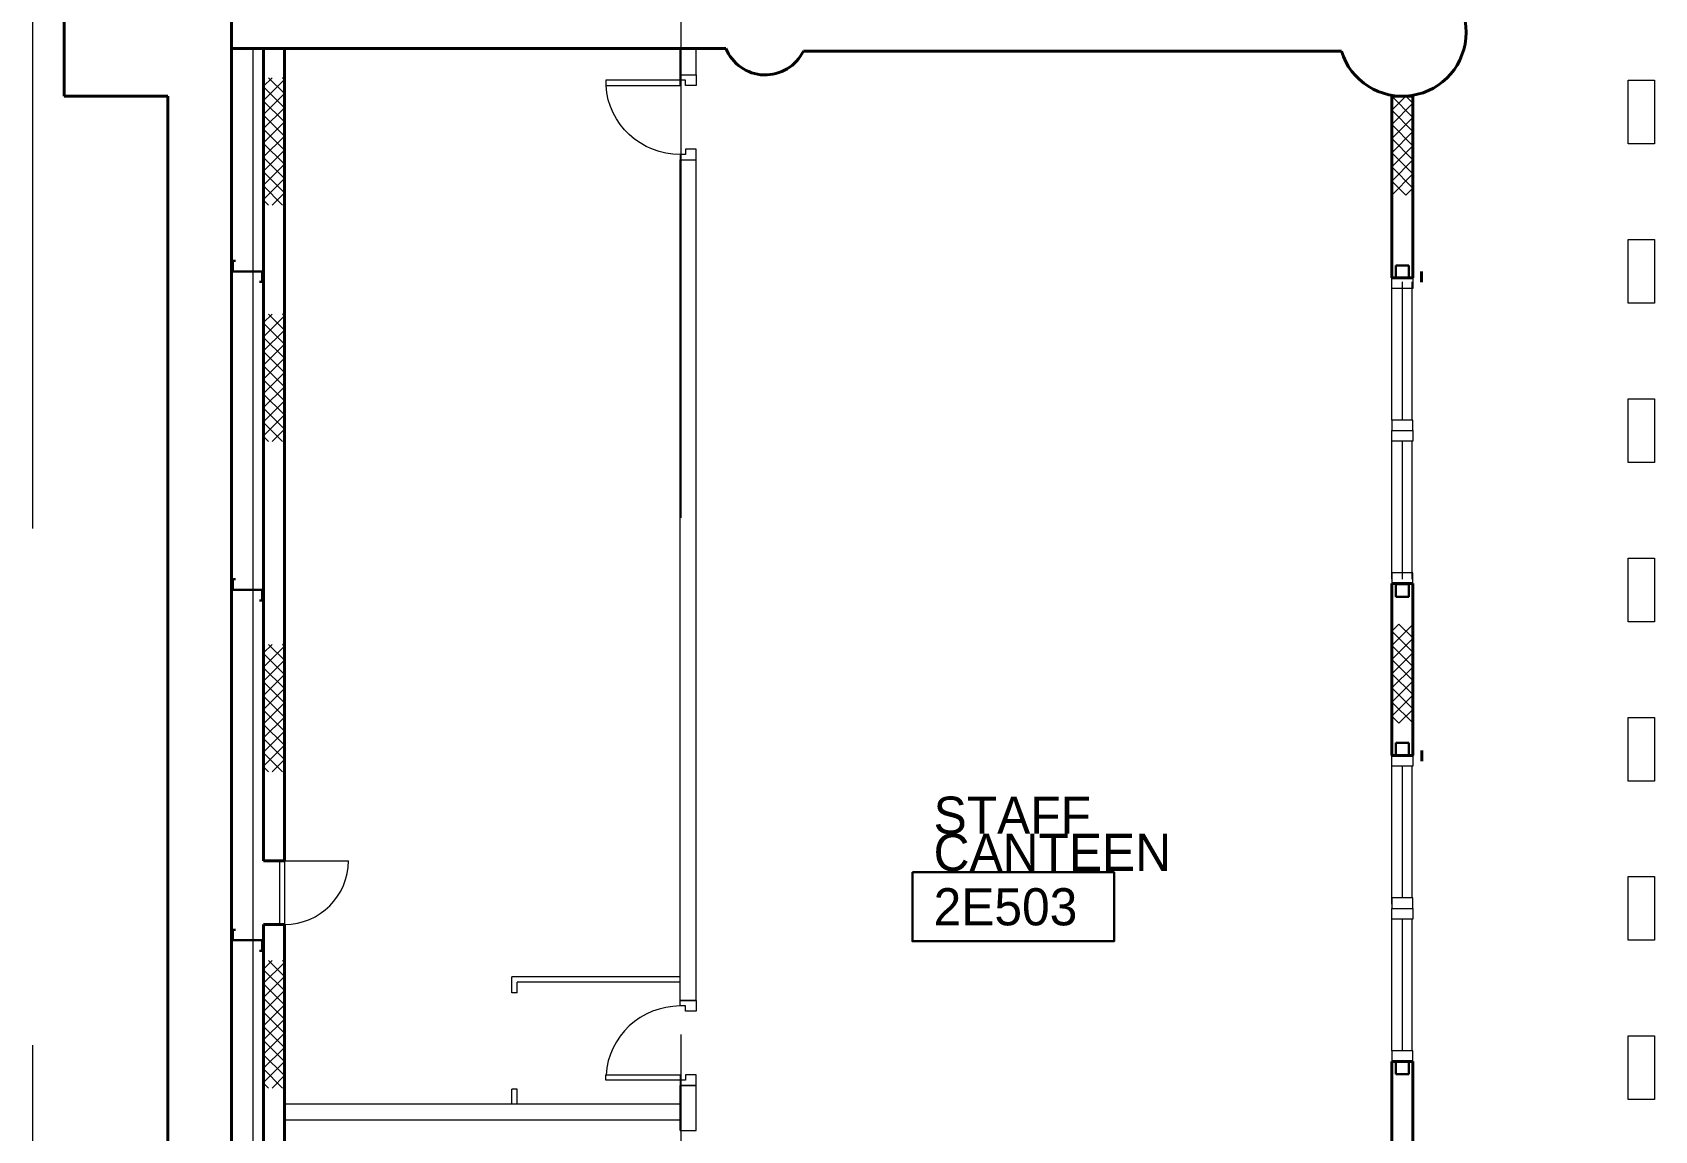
# Model space of a CAD drawing. Header units: metres. Extents: x 1807 to 3745, y 842 to 1968.
# Drawn here: x 3365.1 to 3380.38, y 1585.66 to 1596 of the extents above; entities that cross this region are included whole.
import ezdxf
from ezdxf.enums import TextEntityAlignment as Align

# ---------------------------------------------------------------- set-up
doc = ezdxf.new("R2010")
doc.units = ezdxf.units.M
doc.header["$MEASUREMENT"] = 0
doc.linetypes.add('DGN2', pattern=[9.732586, 4.866293, -4.866293])
doc.linetypes.add('DGN6', pattern=[18.248598, 0, -3.64972, 7.299439, -3.64972, 0, -3.64972])
for name, color, linetype, lineweight in [('Level 1', 7, 'Continuous', 0), ('Level 31', 7, 'Continuous', 0), ('Level 33', 7, 'Continuous', 0), ('TRIRIGA DOOR BOX', 7, 'Continuous', 0)]:
    doc.layers.add(name, color=color, linetype=linetype, lineweight=lineweight)
doc.styles.add('Style-CHAR_FAST_FONT', font='CHAR_FAST_FONT.shx', dxfattribs={"height": 0.2})

msp = doc.modelspace()

# ---------------------------------------------------------------- linework, layer by layer
at = {"layer": 'Level 1', "color": 7, "linetype": 'DGN2', "lineweight": 0}
for p, q in [((3371.21, 1542.766), (3371.21, 1765.49)), ((3367.475, 1588.2), (3368.075, 1588.2))]:
    msp.add_line(p, q, dxfattribs=at)
at = {"layer": 'Level 1', "color": 7, "linetype": 'DGN2', "lineweight": 13}
msp.add_line((3365.1, 1761.65), (3365.1, 1536.741), dxfattribs=at)
at = {"layer": 'Level 1', "color": 7, "linetype": 'Continuous', "lineweight": 40}
for p, q in [((3366.975, 1655.025), (3366.975, 1536.2)), ((3365.4, 1595.4), (3365.4, 1596.6)), ((3366.975, 1595.85), (3366.975, 1596.15)), ((3371.629, 1595.85), (3366.975, 1595.85)), ((3367.275, 1595.85), (3367.475, 1595.85)), ((3367.275, 1595.85), (3367.275, 1588.2)), ((3367.475, 1595.85), (3367.475, 1588.2)), ((3377.426, 1595.825), (3372.36, 1595.825)), ((3365.4, 1595.4), (3366.375, 1595.4)), ((3366.375, 1585), (3366.375, 1595.4)), ((3378.1, 1595.4), (3377.9, 1595.4)), ((3377.9, 1593.69), (3377.9, 1595.4)), ((3378.1, 1593.69), (3378.1, 1595.4)), ((3377.9, 1593.69), (3378.1, 1593.69)), ((3377.9, 1590.81), (3378.1, 1590.81)), ((3377.9, 1589.19), (3377.9, 1590.81)), ((3378.1, 1589.19), (3378.1, 1590.81)), ((3377.9, 1589.19), (3378.1, 1589.19)), ((3367.475, 1588.2), (3367.275, 1588.2)), ((3367.475, 1587.6), (3367.275, 1587.6)), ((3367.275, 1587.6), (3367.275, 1581.65)), ((3367.475, 1587.6), (3367.475, 1581.85)), ((3377.9, 1586.31), (3378.1, 1586.31)), ((3377.9, 1584.6), (3377.9, 1586.31)), ((3378.1, 1584.6), (3378.1, 1586.31))]:
    msp.add_line(p, q, dxfattribs=at)
at = {"layer": 'Level 1', "color": 7, "linetype": 'Continuous', "lineweight": 0}
for p, q in [((3367.175, 1595.85), (3367.175, 1572.2)), ((3371.2, 1595.6), (3371.2, 1595.85)), ((3371.35, 1595.6), (3371.35, 1595.85)), ((3367.273, 1595.491), (3367.356, 1595.574)), ((3367.273, 1595.357), (3367.473, 1595.557)), ((3367.473, 1595.291), (3367.273, 1595.491)), ((3367.473, 1595.424), (3367.323, 1595.574)), ((3367.473, 1595.557), (3367.456, 1595.574)), ((3371.2, 1595.55), (3370.5, 1595.55)), ((3370.5, 1595.55), (3370.5, 1595.5)), ((3370.5, 1595.5), (3371.2, 1595.5)), ((3371.2, 1595.6), (3371.35, 1595.6)), ((3371.2, 1595.6), (3371.35, 1595.6)), ((3371.2, 1595.55), (3371.2, 1595.6)), ((3371.25, 1595.55), (3371.2, 1595.55)), ((3371.2, 1595.5), (3371.2, 1595.55)), ((3371.25, 1595.5), (3371.25, 1595.55)), ((3371.35, 1595.5), (3371.25, 1595.5)), ((3371.35, 1595.6), (3371.35, 1595.5)), ((3380.125, 1595.55), (3380.375, 1595.55)), ((3380.125, 1594.95), (3380.125, 1595.55)), ((3380.375, 1595.55), (3380.375, 1594.95)), ((3367.273, 1595.224), (3367.473, 1595.424)), ((3367.473, 1595.158), (3367.273, 1595.357)), ((3377.9, 1595.4), (3378.1, 1595.2)), ((3378.033, 1595.4), (3377.9, 1595.267)), ((3377.9, 1595.133), (3378.1, 1595.333)), ((3378.1, 1595.333), (3378.033, 1595.4)), ((3367.273, 1595.091), (3367.473, 1595.291)), ((3367.473, 1595.024), (3367.273, 1595.224)), ((3377.9, 1595.267), (3378.1, 1595.067)), ((3378.1, 1595.2), (3377.9, 1595)), ((3367.273, 1594.958), (3367.473, 1595.158)), ((3367.473, 1594.891), (3367.273, 1595.091)), ((3367.273, 1594.824), (3367.473, 1595.024)), ((3378.1, 1594.933), (3377.9, 1595.133)), ((3378.1, 1595.067), (3377.9, 1594.867)), ((3367.473, 1594.758), (3367.273, 1594.958)), ((3367.273, 1594.691), (3367.473, 1594.891)), ((3371.35, 1594.9), (3371.25, 1594.9)), ((3371.25, 1594.9), (3371.25, 1594.85)), ((3371.35, 1594.8), (3371.35, 1594.9)), ((3377.9, 1595), (3378.1, 1594.8)), ((3377.9, 1594.733), (3378.1, 1594.933)), ((3377.9, 1594.867), (3378.1, 1594.667)), ((3380.375, 1594.95), (3380.125, 1594.95)), ((3367.473, 1594.624), (3367.273, 1594.824)), ((3367.273, 1594.558), (3367.473, 1594.758)), ((3371.25, 1594.85), (3371.2, 1594.85)), ((3371.2, 1594.85), (3371.2, 1594.8)), ((3371.2, 1586.882), (3371.2, 1594.8)), ((3371.2, 1594.8), (3371.35, 1594.8)), ((3371.2, 1594.8), (3371.35, 1594.8)), ((3371.35, 1586.882), (3371.35, 1594.8)), ((3378.1, 1594.8), (3377.9, 1594.6)), ((3378.1, 1594.533), (3377.9, 1594.733)), ((3367.473, 1594.491), (3367.273, 1594.691)), ((3367.273, 1594.424), (3367.473, 1594.624)), ((3367.456, 1594.374), (3367.273, 1594.558)), ((3378.1, 1594.667), (3377.9, 1594.467)), ((3377.9, 1594.6), (3378.033, 1594.467)), ((3367.323, 1594.374), (3367.273, 1594.424)), ((3367.356, 1594.374), (3367.473, 1594.491)), ((3378.033, 1594.467), (3378.1, 1594.533)), ((3380.125, 1594.05), (3380.375, 1594.05)), ((3380.125, 1593.45), (3380.125, 1594.05)), ((3380.375, 1594.05), (3380.375, 1593.45)), ((3377.9, 1593.69), (3378.1, 1593.69)), ((3377.9, 1593.59), (3377.9, 1593.69)), ((3377.9, 1592.35), (3377.9, 1593.65)), ((3378.093, 1592.35), (3378.093, 1593.65)), ((3378.1, 1593.69), (3378.1, 1593.59)), ((3378.1, 1593.59), (3377.9, 1593.59)), ((3367.273, 1593.264), (3367.356, 1593.347)), ((3367.473, 1593.197), (3367.323, 1593.347)), ((3367.473, 1593.331), (3367.456, 1593.347)), ((3380.375, 1593.45), (3380.125, 1593.45)), ((3367.273, 1593.131), (3367.473, 1593.331)), ((3367.473, 1593.064), (3367.273, 1593.264)), ((3367.273, 1592.997), (3367.473, 1593.197)), ((3367.473, 1592.931), (3367.273, 1593.131)), ((3367.273, 1592.864), (3367.473, 1593.064)), ((3367.473, 1592.798), (3367.273, 1592.997)), ((3367.273, 1592.731), (3367.473, 1592.931)), ((3367.473, 1592.664), (3367.273, 1592.864)), ((3367.273, 1592.598), (3367.473, 1592.798)), ((3367.473, 1592.531), (3367.273, 1592.731)), ((3367.273, 1592.464), (3367.473, 1592.664)), ((3367.473, 1592.398), (3367.273, 1592.598)), ((3367.273, 1592.331), (3367.473, 1592.531)), ((3367.473, 1592.264), (3367.273, 1592.464)), ((3380.125, 1592.55), (3380.375, 1592.55)), ((3380.125, 1591.95), (3380.125, 1592.55)), ((3380.375, 1592.55), (3380.375, 1591.95)), ((3367.273, 1592.198), (3367.473, 1592.398)), ((3367.456, 1592.148), (3367.273, 1592.331)), ((3378.1, 1592.35), (3377.9, 1592.35)), ((3377.9, 1592.35), (3377.9, 1592.25)), ((3378.1, 1592.25), (3378.1, 1592.35)), ((3367.323, 1592.148), (3367.273, 1592.198)), ((3367.356, 1592.148), (3367.473, 1592.264)), ((3377.9, 1592.25), (3378.1, 1592.25)), ((3377.9, 1592.15), (3377.9, 1592.25)), ((3377.9, 1592.25), (3378.1, 1592.25)), ((3377.9, 1590.85), (3377.9, 1592.15)), ((3378.1, 1592.15), (3377.9, 1592.15)), ((3378.093, 1590.85), (3378.093, 1592.15)), ((3378.1, 1592.25), (3378.1, 1592.15)), ((3380.375, 1591.95), (3380.125, 1591.95)), ((3380.125, 1591.05), (3380.375, 1591.05)), ((3380.125, 1590.45), (3380.125, 1591.05)), ((3380.375, 1591.05), (3380.375, 1590.45)), ((3378.1, 1590.91), (3377.9, 1590.91)), ((3377.9, 1590.91), (3377.9, 1590.81)), ((3378.1, 1590.81), (3378.1, 1590.91)), ((3377.9, 1590.81), (3378.1, 1590.81)), ((3380.375, 1590.45), (3380.125, 1590.45)), ((3377.968, 1590.427), (3377.902, 1590.361)), ((3377.902, 1590.227), (3378.102, 1590.427)), ((3377.902, 1590.361), (3378.102, 1590.161)), ((3377.902, 1590.094), (3378.102, 1590.294)), ((3378.102, 1590.294), (3377.968, 1590.427)), ((3367.273, 1590.153), (3367.356, 1590.237)), ((3367.273, 1590.02), (3367.473, 1590.22)), ((3367.473, 1589.953), (3367.273, 1590.153)), ((3367.473, 1590.087), (3367.323, 1590.237)), ((3367.473, 1590.22), (3367.456, 1590.237)), ((3378.102, 1590.027), (3377.902, 1590.227)), ((3378.102, 1590.161), (3377.902, 1589.961)), ((3367.273, 1589.887), (3367.473, 1590.087)), ((3367.473, 1589.82), (3367.273, 1590.02)), ((3378.102, 1589.894), (3377.902, 1590.094)), ((3377.902, 1589.827), (3378.102, 1590.027)), ((3367.273, 1589.753), (3367.473, 1589.953)), ((3367.473, 1589.687), (3367.273, 1589.887)), ((3377.902, 1589.961), (3378.102, 1589.761)), ((3377.902, 1589.694), (3378.102, 1589.894)), ((3378.102, 1589.627), (3377.902, 1589.827)), ((3367.273, 1589.62), (3367.473, 1589.82)), ((3367.473, 1589.553), (3367.273, 1589.753)), ((3367.273, 1589.487), (3367.473, 1589.687)), ((3378.102, 1589.761), (3377.902, 1589.561)), ((3378.102, 1589.494), (3377.902, 1589.694)), ((3367.473, 1589.42), (3367.273, 1589.62)), ((3367.273, 1589.354), (3367.473, 1589.553)), ((3377.902, 1589.561), (3377.968, 1589.494)), ((3377.968, 1589.494), (3378.102, 1589.627)), ((3380.125, 1589.55), (3380.375, 1589.55)), ((3380.125, 1588.95), (3380.125, 1589.55)), ((3380.375, 1589.55), (3380.375, 1588.95)), ((3367.473, 1589.287), (3367.273, 1589.487)), ((3367.273, 1589.22), (3367.473, 1589.42)), ((3367.473, 1589.154), (3367.273, 1589.354)), ((3367.273, 1589.087), (3367.473, 1589.287)), ((3367.456, 1589.037), (3367.273, 1589.22)), ((3367.323, 1589.037), (3367.273, 1589.087)), ((3367.356, 1589.037), (3367.473, 1589.154)), ((3377.9, 1589.19), (3378.1, 1589.19)), ((3377.9, 1589.09), (3377.9, 1589.19)), ((3377.9, 1587.79), (3377.9, 1589.09)), ((3378.1, 1589.09), (3377.9, 1589.09)), ((3378.093, 1587.85), (3378.093, 1589.09)), ((3378.1, 1589.19), (3378.1, 1589.09)), ((3380.375, 1588.95), (3380.125, 1588.95)), ((3380.125, 1588.05), (3380.375, 1588.05)), ((3380.125, 1587.45), (3380.125, 1588.05)), ((3380.375, 1588.05), (3380.375, 1587.45)), ((3378.1, 1587.85), (3377.9, 1587.85)), ((3377.9, 1587.85), (3377.9, 1587.75)), ((3378.1, 1587.75), (3378.1, 1587.85)), ((3377.9, 1587.75), (3378.1, 1587.75)), ((3377.9, 1587.65), (3377.9, 1587.75)), ((3377.9, 1587.75), (3378.1, 1587.75)), ((3377.9, 1586.41), (3377.9, 1587.71)), ((3378.1, 1587.75), (3378.1, 1587.65)), ((3378.1, 1587.65), (3377.9, 1587.65)), ((3378.093, 1586.41), (3378.093, 1587.65)), ((3380.375, 1587.45), (3380.125, 1587.45)), ((3367.273, 1587.176), (3367.356, 1587.259)), ((3367.273, 1587.042), (3367.473, 1587.242)), ((3367.473, 1587.109), (3367.323, 1587.259)), ((3367.473, 1587.242), (3367.456, 1587.259)), ((3367.473, 1586.976), (3367.273, 1587.176)), ((3367.273, 1586.909), (3367.473, 1587.109)), ((3369.614, 1586.955), (3369.614, 1587.107)), ((3371.2, 1587.107), (3369.614, 1587.107)), ((3367.473, 1586.842), (3367.273, 1587.042)), ((3367.273, 1586.776), (3367.473, 1586.976)), ((3369.664, 1586.955), (3369.614, 1586.955)), ((3369.664, 1586.955), (3369.664, 1587.057)), ((3371.2, 1587.057), (3369.664, 1587.057)), ((3367.473, 1586.709), (3367.273, 1586.909)), ((3367.273, 1586.642), (3367.473, 1586.842)), ((3367.473, 1586.576), (3367.273, 1586.776)), ((3371.35, 1586.882), (3371.2, 1586.882)), ((3371.2, 1586.882), (3371.35, 1586.882)), ((3371.2, 1586.832), (3371.2, 1586.882)), ((3371.25, 1586.832), (3371.2, 1586.832)), ((3371.25, 1586.782), (3371.25, 1586.832)), ((3371.35, 1586.782), (3371.25, 1586.782)), ((3371.35, 1586.882), (3371.35, 1586.782)), ((3367.273, 1586.509), (3367.473, 1586.709)), ((3367.473, 1586.442), (3367.273, 1586.642)), ((3367.273, 1586.376), (3367.473, 1586.576)), ((3367.473, 1586.309), (3367.273, 1586.509)), ((3380.125, 1586.55), (3380.375, 1586.55)), ((3380.125, 1585.95), (3380.125, 1586.55)), ((3380.375, 1586.55), (3380.375, 1585.95)), ((3367.273, 1586.242), (3367.473, 1586.442)), ((3367.473, 1586.176), (3367.273, 1586.376)), ((3367.273, 1586.109), (3367.473, 1586.309)), ((3378.1, 1586.41), (3377.9, 1586.41)), ((3377.9, 1586.41), (3377.9, 1586.31)), ((3377.9, 1586.31), (3378.1, 1586.31)), ((3378.1, 1586.31), (3378.1, 1586.41)), ((3367.456, 1586.059), (3367.273, 1586.242)), ((3367.356, 1586.059), (3367.473, 1586.176)), ((3370.5, 1586.132), (3370.5, 1586.182)), ((3370.5, 1586.182), (3371.2, 1586.182)), ((3371.2, 1586.182), (3371.2, 1586.132)), ((3371.35, 1586.182), (3371.25, 1586.182)), ((3371.25, 1586.182), (3371.25, 1586.132)), ((3371.35, 1586.082), (3371.35, 1586.182)), ((3367.323, 1586.059), (3367.273, 1586.109)), ((3369.614, 1585.907), (3369.614, 1586.048)), ((3369.664, 1586.048), (3369.614, 1586.048)), ((3369.664, 1585.907), (3369.664, 1586.048)), ((3371.2, 1586.132), (3370.5, 1586.132)), ((3371.25, 1586.132), (3371.2, 1586.132)), ((3371.2, 1586.132), (3371.2, 1586.082)), ((3371.2, 1585.658), (3371.2, 1586.082)), ((3371.35, 1586.082), (3371.2, 1586.082)), ((3371.2, 1586.082), (3371.35, 1586.082)), ((3371.35, 1585.658), (3371.35, 1586.082)), ((3371.2, 1585.907), (3367.475, 1585.907)), ((3380.375, 1585.95), (3380.125, 1585.95)), ((3371.2, 1585.757), (3367.475, 1585.757)), ((3371.2, 1585.658), (3371.35, 1585.658))]:
    msp.add_line(p, q, dxfattribs=at)
at = {"layer": 'Level 1', "color": 7, "linetype": 'Continuous', "lineweight": 30}
for p, q in [((3366.988, 1593.85), (3367.012, 1593.85)), ((3366.988, 1593.85), (3366.988, 1593.75)), ((3378.06, 1593.805), (3377.94, 1593.805)), ((3377.94, 1593.805), (3377.94, 1593.685)), ((3378.06, 1593.685), (3378.06, 1593.805)), ((3366.988, 1593.75), (3367.262, 1593.75)), ((3367.262, 1593.65), (3367.238, 1593.65)), ((3367.262, 1593.75), (3367.262, 1593.65)), ((3377.94, 1593.685), (3378.06, 1593.685)), ((3366.988, 1590.85), (3367.012, 1590.85)), ((3366.988, 1590.85), (3366.988, 1590.75)), ((3366.988, 1590.75), (3367.262, 1590.75)), ((3367.262, 1590.75), (3367.262, 1590.65)), ((3378.06, 1590.805), (3377.94, 1590.805)), ((3377.94, 1590.805), (3377.94, 1590.685)), ((3378.06, 1590.685), (3378.06, 1590.805)), ((3367.262, 1590.65), (3367.238, 1590.65)), ((3377.94, 1590.685), (3378.06, 1590.685)), ((3378.06, 1589.31), (3377.94, 1589.31)), ((3377.94, 1589.31), (3377.94, 1589.19)), ((3378.06, 1589.19), (3378.06, 1589.31)), ((3377.94, 1589.19), (3378.06, 1589.19)), ((3366.988, 1587.55), (3367.012, 1587.55)), ((3366.988, 1587.55), (3366.988, 1587.45)), ((3366.988, 1587.45), (3367.262, 1587.45)), ((3367.262, 1587.45), (3367.262, 1587.35)), ((3367.262, 1587.35), (3367.238, 1587.35)), ((3378.06, 1586.31), (3377.94, 1586.31)), ((3377.94, 1586.31), (3377.94, 1586.19)), ((3378.06, 1586.19), (3378.06, 1586.31)), ((3377.94, 1586.19), (3378.06, 1586.19))]:
    msp.add_line(p, q, dxfattribs=at)
at = {"layer": 'Level 1', "color": 7, "linetype": 'Continuous', "lineweight": 13}
for p, q in [((3378, 1592.35), (3378, 1593.65)), ((3378, 1590.85), (3378, 1592.15)), ((3378, 1587.85), (3378, 1589.09)), ((3367.425, 1588.2), (3367.425, 1587.6)), ((3367.475, 1588.2), (3367.475, 1587.6)), ((3378, 1586.41), (3378, 1587.65))]:
    msp.add_line(p, q, dxfattribs=at)
at = {"layer": 'Level 1', "color": 7, "linetype": 'DGN6', "lineweight": 40}
for p, q in [((3378.18, 1593.749), (3378.18, 1590.764)), ((3378.182, 1589.237), (3378.182, 1586.252))]:
    msp.add_line(p, q, dxfattribs=at)
at = {"layer": 'Level 1', "color": 7, "linetype": 'Continuous', "lineweight": 40}
for centre, radius, start, end in [((3378, 1596), 0.6, 196.9578, 163.0422), ((3372, 1596), 0.4, 202.0244, 334.0555)]:
    msp.add_arc(centre, radius, start, end, dxfattribs=at)
at = {"layer": 'Level 1', "color": 7, "linetype": 'DGN2', "lineweight": 0}
msp.add_arc((3367.475, 1588.2), 0.6, 270, 0, dxfattribs=at)
at = {"layer": 'Level 1', "color": 7, "linetype": 'Continuous', "lineweight": 0, "extrusion": (0, 0, -1)}
msp.add_ellipse((3371.2, 1595.543), major_axis=(-0.7, 0), ratio=0.990772, start_param=-1.570796, end_param=-0.062419, dxfattribs=at)
at = {"layer": 'Level 1', "color": 7, "linetype": 'Continuous', "lineweight": 0}
msp.add_ellipse((3371.2, 1586.138), major_axis=(0.7, 0), ratio=0.990772, start_param=1.570796, end_param=3.079174, dxfattribs=at)
at = {"layer": 'TRIRIGA DOOR BOX', "color": 251, "linetype": 'Continuous', "lineweight": 30, "true_color": 0x555555}
msp.add_lwpolyline([(3373.386, 1588.091), (3375.286, 1588.091), (3375.286, 1587.441), (3373.386, 1587.441)], close=True, dxfattribs=at)

# ---------------------------------------------------------------- texts
at = {"layer": 'Level 31', "color": 7, "linetype": 'Continuous', "lineweight": 30, "insert": (3373.586, 1588.451), "char_height": 0.35, "width": 2.54949, "attachment_point": 4, "line_spacing_factor": 0.6, "style": 'Style-CHAR_FAST_FONT'}
msp.add_mtext('STAFF\\PCANTEEN\\P', dxfattribs=at)
at = {"layer": 'Level 33', "color": 7, "linetype": 'Continuous', "lineweight": 13, "style": 'Style-CHAR_FAST_FONT'}
msp.add_text('2E503', height=0.35, dxfattribs=at).set_placement((3373.586, 1587.766), align=Align.MIDDLE_LEFT)

doc.saveas('drawing.dxf')
